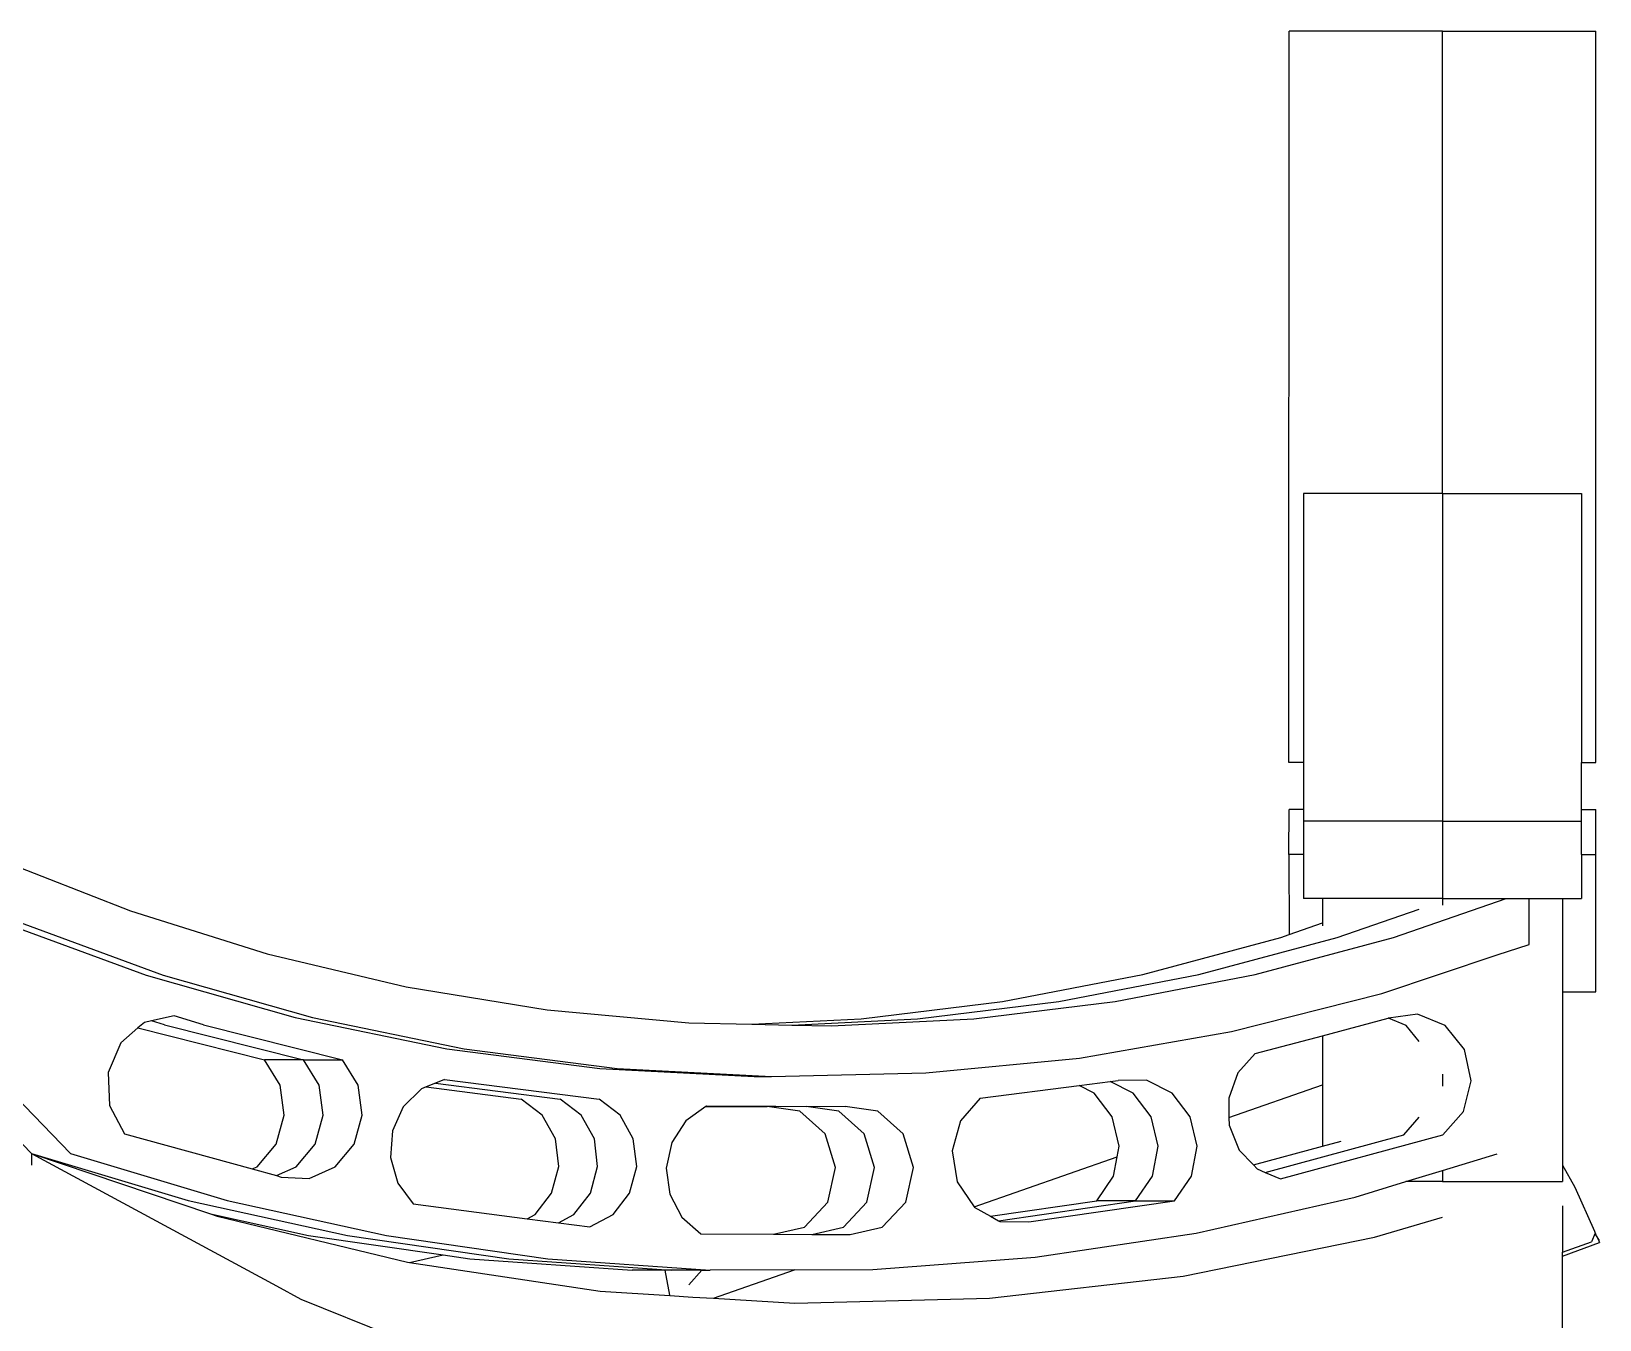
# Model space of a CAD drawing. Extents: x -24961 to 905641, y -154323 to 635957.
# Drawn here: x 394796 to 395815, y -130794 to -129957 of the extents above; entities that cross this region are included whole.
import ezdxf

# ---------------------------------------------------------------- set-up
doc = ezdxf.new("R2010")
doc.units = 0
doc.header["$LTSCALE"] = 1000
doc.header["$MEASUREMENT"] = 0

msp = doc.modelspace()

# ---------------------------------------------------------------- linework, layer by layer
for p, q in [((395613.4, -130432.2), (395613.5, -129957.1)), ((395713.2, -129957.1), (395613.5, -129957.1)), ((395713.2, -129957.1), (395813, -129957.1)), ((395713.2, -130257.4), (395713.2, -129957.1)), ((395813, -130432.2), (395813, -129957.1)), ((395713.2, -130257.4), (395622.8, -130257.4)), ((395622.8, -130257.4), (395622.8, -130432.2)), ((395713.2, -130257.4), (395803.6, -130257.4)), ((395713.2, -130257.4), (395713.2, -130470.5)), ((395803.6, -130257.4), (395803.6, -130432.2)), ((395622.8, -130432.2), (395613.4, -130432.2)), ((395622.8, -130432.2), (395622.8, -130462.8)), ((395803.6, -130432.2), (395813, -130432.2)), ((395803.6, -130462.8), (395803.6, -130432.2)), ((395613.4, -130492), (395613.5, -130462.8)), ((395622.8, -130462.8), (395613.5, -130462.8)), ((395622.8, -130462.8), (395622.8, -130470.5)), ((395803.6, -130462.8), (395813, -130462.8)), ((395803.6, -130470.5), (395803.6, -130462.8)), ((395813, -130492), (395813, -130462.8)), ((395713.2, -130470.5), (395622.8, -130470.5)), ((395622.8, -130470.5), (395622.8, -130492)), ((395713.2, -130470.5), (395713.2, -130520.7)), ((395713.2, -130470.5), (395803.6, -130470.5)), ((395803.6, -130492), (395803.6, -130470.5)), ((394773, -130494.7), (394860.1, -130528.8)), ((395622.8, -130492), (395613.4, -130492)), ((395613.4, -130492), (395613.5, -130544.1)), ((395622.8, -130492), (395622.8, -130520.7)), ((395803.6, -130492), (395803.6, -130520.7)), ((395803.6, -130492), (395813, -130492)), ((395813, -130581.4), (395813, -130492)), ((394860.1, -130528.8), (394949, -130556.6)), ((395635.3, -130520.7), (395622.8, -130520.7)), ((395635.3, -130520.7), (395635.3, -130536.6)), ((395713.2, -130520.7), (395635.3, -130520.7)), ((395644.8, -130546), (395698.1, -130527.6)), ((395681.4, -130546), (395754.7, -130520.7)), ((395713.2, -130520.7), (395713.2, -130525)), ((395713.2, -130520.7), (395754.7, -130520.7)), ((395754.7, -130520.7), (395769.6, -130520.7)), ((395769.6, -130520.7), (395791.2, -130520.7)), ((395769.6, -130550.5), (395769.6, -130520.7)), ((395791.2, -130520.7), (395803.6, -130520.7)), ((395791.2, -130520.7), (395791.2, -130581.4)), ((394775.3, -130535.7), (394870.3, -130570.5)), ((394786.6, -130535.7), (394881.5, -130570.5)), ((395613.5, -130544.1), (395635.3, -130536.6)), ((395635.3, -130536.6), (395635.3, -130538.4)), ((395518.3, -130570), (395608.2, -130546)), ((395554.9, -130570), (395644.8, -130546)), ((395591.5, -130570), (395681.4, -130546)), ((395608.2, -130546), (395613.5, -130544.1)), ((394949, -130556.6), (395039.5, -130578.1)), ((395673.8, -130582.4), (395748.7, -130557.4)), ((395748.7, -130557.4), (395769.6, -130550.5)), ((395427.2, -130587.7), (395518.3, -130570)), ((395463.8, -130587.7), (395554.9, -130570)), ((395500.4, -130587.7), (395591.5, -130570)), ((394870.3, -130570.5), (394967.3, -130598.1)), ((394881.5, -130570.5), (394978.5, -130598.1)), ((395039.5, -130578.1), (395131, -130593.1)), ((395335.2, -130598.9), (395427.2, -130587.7)), ((395371.8, -130598.9), (395463.8, -130587.7)), ((395408.4, -130598.9), (395500.4, -130587.7)), ((395576.1, -130607.1), (395673.8, -130582.4)), ((395791.2, -130581.4), (395813, -130581.4)), ((395791.2, -130581.4), (395791.2, -130694)), ((394873.8, -130600.2), (394869.2, -130601.2)), ((394888.6, -130597), (394873.8, -130600.2)), ((394882.3, -130602.8), (394873.8, -130600.2)), ((394907.7, -130602.8), (394888.6, -130597)), ((394967.3, -130598.1), (395065.8, -130618.4)), ((394978.5, -130598.1), (395077.1, -130618.4)), ((395131, -130593.1), (395223.3, -130601.6)), ((395264.2, -130602.4), (395335.2, -130598.9)), ((395290.1, -130603), (395371.8, -130598.9)), ((395315.9, -130603.5), (395408.4, -130598.9)), ((395635.3, -130609.9), (395677.9, -130598.5)), ((395678.1, -130598.5), (395677.9, -130598.5)), ((395697, -130595.8), (395678.1, -130598.5)), ((395689.6, -130603.2), (395678.1, -130598.5)), ((395714.9, -130603.2), (395697, -130595.8)), ((394865, -130604.8), (394853.8, -130614.4)), ((394869.2, -130601.2), (394865, -130604.8)), ((394865, -130604.8), (394947.3, -130625.6)), ((394882.3, -130602.8), (394972.6, -130625.6)), ((394907.7, -130602.8), (394998, -130625.6)), ((395223.3, -130601.6), (395264.2, -130602.4)), ((395264.2, -130602.4), (395290.1, -130603)), ((395290.1, -130603), (395315.9, -130603.5)), ((395477.1, -130624.4), (395576.1, -130607.1)), ((395591.5, -130621.5), (395635.3, -130609.9)), ((395635.3, -130609.9), (395635.3, -130641.8)), ((395698.1, -130613.6), (395689.6, -130603.2)), ((395727.6, -130618.8), (395714.9, -130603.2)), ((394853.8, -130614.4), (394845.6, -130633.8)), ((395065.8, -130618.4), (395165.4, -130631.1)), ((395077.1, -130618.4), (395176.7, -130631.1)), ((395731.9, -130639.1), (395727.6, -130618.8)), ((394957.4, -130642), (394947.3, -130625.6)), ((394972.6, -130625.6), (394947.3, -130625.6)), ((394972.6, -130625.6), (394998, -130625.6)), ((394982.8, -130642), (394972.6, -130625.6)), ((395008.1, -130642), (394998, -130625.6)), ((395165.4, -130631.1), (395265.6, -130636.4)), ((395176.7, -130631.1), (395276.9, -130636.4)), ((395377.2, -130634.1), (395477.1, -130624.4)), ((395591.5, -130621.5), (395580.2, -130634.1)), ((394845.6, -130633.8), (394846.5, -130655.2)), ((395058.4, -130640.8), (395052.4, -130643.2)), ((395064.4, -130638.3), (395058.4, -130640.8)), ((395058.4, -130640.8), (395139.5, -130651.1)), ((395064.4, -130638.3), (395164.9, -130651.1)), ((395265.6, -130636.4), (395276.9, -130636.4)), ((395276.9, -130636.4), (395377.2, -130634.1)), ((395477, -130642.3), (395497.2, -130639.7)), ((395497.2, -130639.7), (395502.4, -130639)), ((395512.1, -130647.2), (395497.2, -130639.7)), ((395520.8, -130638.8), (395502.4, -130639)), ((395537.5, -130647.2), (395520.8, -130638.8)), ((395580.2, -130634.1), (395574.2, -130650.5)), ((395713.2, -130634.9), (395713.2, -130642.6)), ((395726.8, -130659.1), (395731.9, -130639.1)), ((394760.1, -130649.3), (394795.7, -130686.5)), ((394785.4, -130649.3), (394821.1, -130686.5)), ((394960.1, -130661.5), (394957.4, -130642)), ((394985.4, -130661.5), (394982.8, -130642)), ((395010.8, -130661.5), (395008.1, -130642)), ((395049.4, -130644.5), (395037.5, -130656.2)), ((395052.4, -130643.2), (395049.4, -130644.5)), ((395052.4, -130643.2), (395114.2, -130651.1)), ((395127.8, -130661.5), (395114.2, -130651.1)), ((395153.2, -130661.5), (395139.5, -130651.1)), ((395178.5, -130661.5), (395164.9, -130651.1)), ((395412.7, -130650.5), (395399.9, -130665.3)), ((395412.7, -130650.5), (395477, -130642.3)), ((395486.8, -130647.2), (395477, -130642.3)), ((395498.5, -130662.5), (395486.8, -130647.2)), ((395523.8, -130662.5), (395512.1, -130647.2)), ((395549.2, -130662.5), (395537.5, -130647.2)), ((395574.2, -130650.5), (395574.4, -130663.1)), ((395574.4, -130663.1), (395635.3, -130641.8)), ((395635.3, -130641.8), (395635.3, -130681.7)), ((394846.5, -130655.2), (394856.3, -130673.7)), ((394954.8, -130680.4), (394960.1, -130661.5)), ((394980.2, -130680.4), (394985.4, -130661.5)), ((395005.5, -130680.4), (395010.8, -130661.5)), ((395037.5, -130656.2), (395030.5, -130671.7)), ((395136.5, -130677), (395127.8, -130661.5)), ((395161.8, -130677), (395153.2, -130661.5)), ((395187.1, -130677), (395178.5, -130661.5)), ((395234.3, -130655.8), (395221.3, -130665.1)), ((395234.4, -130655.7), (395234.3, -130655.8)), ((395234.3, -130655.8), (395274.1, -130655.9)), ((395234.6, -130655.5), (395234.4, -130655.7)), ((395234.4, -130655.7), (395299.5, -130655.9)), ((395234.6, -130655.5), (395324.8, -130655.9)), ((395295.3, -130658.9), (395274.1, -130655.9)), ((395311.9, -130673.6), (395295.3, -130658.9)), ((395320.7, -130658.9), (395299.5, -130655.9)), ((395337.2, -130673.6), (395320.7, -130658.9)), ((395346, -130658.9), (395324.8, -130655.9)), ((395362.5, -130673.6), (395346, -130658.9)), ((395713.5, -130674.2), (395726.8, -130659.1)), ((395030.5, -130671.7), (395029.2, -130689)), ((395221.3, -130665.1), (395212.2, -130679.2)), ((395399.9, -130665.3), (395394.5, -130684.8)), ((395503, -130681.7), (395498.5, -130662.5)), ((395528.3, -130681.7), (395523.8, -130662.5)), ((395553.7, -130681.7), (395549.2, -130662.5)), ((395574.4, -130663.1), (395574.5, -130668.1)), ((395574.5, -130668.1), (395581, -130684.3)), ((395688.1, -130674.2), (395698.1, -130662.9)), ((394856.3, -130673.7), (394939.3, -130696.5)), ((394942.6, -130695), (394954.8, -130680.4)), ((394967.9, -130695), (394980.2, -130680.4)), ((394993.3, -130695), (395005.5, -130680.4)), ((395138.6, -130694.9), (395136.5, -130677)), ((395163.9, -130694.9), (395161.8, -130677)), ((395189.3, -130694.9), (395187.1, -130677)), ((395212.2, -130679.2), (395208.5, -130695.9)), ((395318.6, -130695.5), (395311.9, -130673.6)), ((395344, -130695.5), (395337.2, -130673.6)), ((395369.3, -130695.5), (395362.5, -130673.6)), ((395501.7, -130688.5), (395503, -130681.7)), ((395524.7, -130701.2), (395528.3, -130681.7)), ((395550.1, -130701.2), (395553.7, -130681.7)), ((395590.3, -130693.9), (395635.3, -130681.7)), ((395598, -130698.7), (395688.1, -130674.2)), ((395608, -130702.9), (395713.5, -130674.2)), ((395635.3, -130681.7), (395647.4, -130678.4)), ((394795.7, -130686.5), (394955, -130772.5)), ((394795.7, -130686.5), (394897.7, -130716.9)), ((394795.7, -130686.5), (394912.1, -130725.6)), ((394795.7, -130686.5), (394795.7, -130694.1)), ((394821.1, -130686.5), (394923, -130716.9)), ((395029.2, -130689), (395034, -130705.6)), ((395394.5, -130684.8), (395397.7, -130704.8)), ((395408.7, -130721.1), (395501.7, -130688.5)), ((395499.4, -130701.2), (395501.7, -130688.5)), ((395581, -130684.3), (395590.3, -130693.9)), ((395713.2, -130697.5), (395748.7, -130686.7)), ((394939.3, -130696.5), (394942.6, -130695)), ((394939.3, -130696.5), (394955, -130700.8)), ((394955, -130700.8), (394967.9, -130695)), ((394955, -130700.8), (394958.2, -130701.7)), ((394958.2, -130701.7), (394976.4, -130702.6)), ((394976.4, -130702.6), (394993.3, -130695)), ((395133.9, -130712.3), (395138.6, -130694.9)), ((395159.3, -130712.3), (395163.9, -130694.9)), ((395184.6, -130712.3), (395189.3, -130694.9)), ((395208.5, -130695.9), (395210.8, -130712.9)), ((395313.6, -130718), (395318.6, -130695.5)), ((395339, -130718), (395344, -130695.5)), ((395364.3, -130718), (395369.3, -130695.5)), ((395488.4, -130717.1), (395499.4, -130701.2)), ((395513.7, -130717.1), (395524.7, -130701.2)), ((395539, -130717.1), (395550.1, -130701.2)), ((395590.3, -130693.9), (395592.8, -130696.5)), ((395592.8, -130696.5), (395598, -130698.7)), ((395598, -130698.7), (395608, -130702.9)), ((395689.3, -130704.7), (395713.2, -130697.5)), ((395713.2, -130697.5), (395713.2, -130704.7)), ((395791.2, -130694), (395799.2, -130708.4)), ((395791.2, -130694), (395791.2, -130704.7)), ((395034, -130705.6), (395044, -130719.2)), ((395123.2, -130726.1), (395133.9, -130712.3)), ((395148.5, -130726.1), (395159.3, -130712.3)), ((395173.9, -130726.1), (395184.6, -130712.3)), ((395397.7, -130704.8), (395408.7, -130721.1)), ((395656.5, -130714.7), (395689.3, -130704.7)), ((395713.2, -130704.7), (395689.3, -130704.7)), ((395713.2, -130704.7), (395791.2, -130704.7)), ((395799.2, -130708.4), (395812, -130737)), ((394897.7, -130716.9), (395001.3, -130739.7)), ((394923, -130716.9), (395026.7, -130739.7)), ((395044, -130719.2), (395118.1, -130728.8)), ((395210.8, -130712.9), (395218.6, -130727.9)), ((395298.4, -130734.2), (395313.6, -130718)), ((395323.7, -130734.2), (395339, -130718)), ((395349, -130734.2), (395364.3, -130718)), ((395408.7, -130721.1), (395408.8, -130721.2)), ((395408.8, -130721.2), (395419.4, -130727.1)), ((395419.4, -130727.1), (395488.4, -130717.1)), ((395424.6, -130730.1), (395513.7, -130717.1)), ((395444.3, -130730.9), (395539, -130717.1)), ((395513.7, -130717.1), (395488.4, -130717.1)), ((395513.7, -130717.1), (395539, -130717.1)), ((395553, -130738.1), (395656.5, -130714.7)), ((395791.2, -130720.5), (395791.2, -130750.5)), ((394912.1, -130725.6), (394976, -130739.7)), ((394912.1, -130725.6), (394916.6, -130727.1)), ((394916.6, -130727.1), (395040.2, -130757)), ((395118.1, -130728.8), (395123.2, -130726.1)), ((395118.1, -130728.8), (395138.5, -130731.5)), ((395138.5, -130731.5), (395148.5, -130726.1)), ((395138.5, -130731.5), (395158.9, -130734.1)), ((395158.9, -130734.1), (395173.9, -130726.1)), ((395218.6, -130727.9), (395230.9, -130738.7)), ((395419.4, -130727.1), (395424.6, -130730.1)), ((395424.6, -130730.1), (395425.5, -130730.6)), ((395425.5, -130730.6), (395444.3, -130730.9)), ((395669, -130740.9), (395713.3, -130727.8)), ((394976, -130739.7), (395063.4, -130752.3)), ((395001.3, -130739.7), (395106.1, -130754.8)), ((395026.7, -130739.7), (395131.5, -130754.8)), ((395230.9, -130738.7), (395278.3, -130738.9)), ((395278.3, -130738.9), (395298.4, -130734.2)), ((395278.3, -130738.9), (395303.2, -130739)), ((395303.2, -130739), (395323.7, -130734.2)), ((395303.2, -130739), (395328.1, -130739.1)), ((395328.1, -130739.1), (395349, -130734.2)), ((395448.3, -130753.9), (395553, -130738.1)), ((395544.6, -130766.2), (395669, -130740.9)), ((395812.4, -130738.1), (395810, -130743.9)), ((395812, -130737), (395812.4, -130738.1)), ((395812, -130737), (395813, -130739.3)), ((395815.4, -130743), (395813, -130739.3)), ((395813, -130739.3), (395814.9, -130743.2)), ((395814.9, -130743.2), (395815.4, -130743)), ((395814.9, -130743.2), (395815.4, -130744.2)), ((395041.5, -130757.2), (395063.4, -130752.3)), ((395063.4, -130752.3), (395080.8, -130754.8)), ((395791.2, -130750.5), (395810, -130743.9)), ((395791.2, -130753.1), (395815.4, -130744.2)), ((395791.2, -130753.1), (395791.2, -130750.5)), ((395791.2, -130887.9), (395791.2, -130753.1)), ((395040.2, -130757), (395041.5, -130757.2)), ((395041.5, -130757.2), (395165.6, -130775.9)), ((395080.8, -130754.8), (395186.3, -130762.2)), ((395106.1, -130754.8), (395211.7, -130762.2)), ((395131.5, -130754.8), (395237, -130762.2)), ((395207.8, -130762.2), (395186.3, -130762.2)), ((395210.9, -130778.6), (395207.8, -130762.2)), ((395211.7, -130762.2), (395207.8, -130762.2)), ((395231.7, -130762.2), (395211.7, -130762.2)), ((395231.7, -130762.2), (395223.3, -130771.8)), ((395231.7, -130762.2), (395237, -130762.2)), ((395291.9, -130762.1), (395237, -130762.2)), ((395239.3, -130780.5), (395291.9, -130762.1)), ((395291.9, -130762.1), (395342.8, -130761.9)), ((395342.8, -130761.9), (395448.3, -130753.9)), ((394955, -130772.5), (394970.9, -130781.2)), ((395418.7, -130780.5), (395544.6, -130766.2)), ((394970.9, -130781.2), (395030.1, -130805)), ((395165.6, -130775.9), (395210.9, -130778.7)), ((395210.9, -130778.7), (395210.9, -130778.6)), ((395210.9, -130778.7), (395225.9, -130779.7)), ((395225.9, -130779.7), (395239.3, -130780.5)), ((395239.3, -130780.5), (395292.1, -130783.8)), ((395292.1, -130783.8), (395418.7, -130780.5))]:
    msp.add_line(p, q)

doc.saveas('drawing.dxf')
